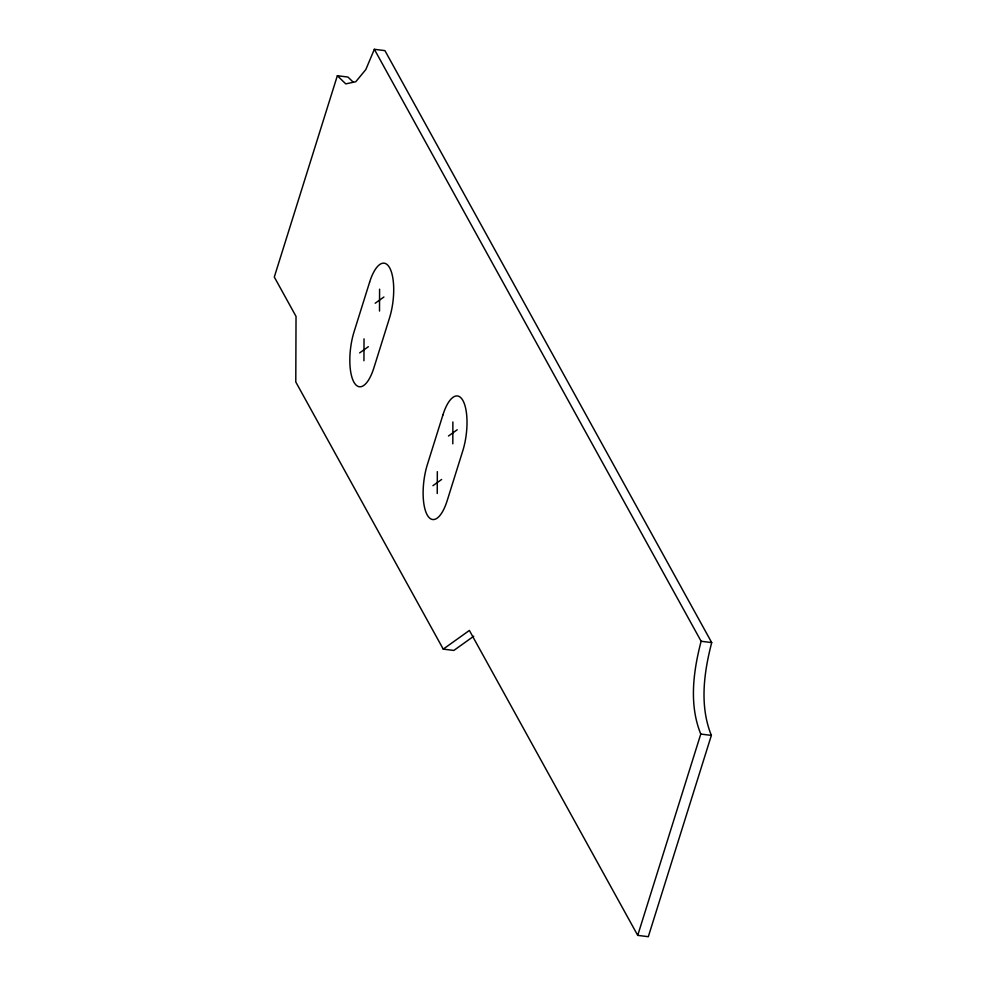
<?xml version="1.0" encoding="UTF-8"?>
<svg xmlns="http://www.w3.org/2000/svg" width="986" height="986" viewBox="0 0 986 986"><rect width="100%" height="100%" fill="white"/><g stroke="black" fill="none" stroke-linecap="round" stroke-linejoin="round"><path stroke-width="1.48" d="M363.945 360.74L364.031 338.864M379.511 311.058L379.585 289.181M437.242 493.518L437.328 471.641M452.808 443.836L452.882 421.959M374.347 49.3L701.12 641.257C693.306 671.318 688.807 704.497 700.775 734.065L637.72 935.369L648.307 936.7L711.362 735.396C699.394 705.816 703.893 672.649 711.707 642.589L384.934 50.631L374.347 49.3L365.806 69.587L355.773 81.727L345.778 83.884L337.348 75.725L274.293 277.029L296.034 316.407L295.788 381.989L443.244 649.121L453.831 650.44L473.748 636.216M375.185 303.244L383.911 297.008M359.631 352.914L368.345 346.69M448.482 436.009L457.208 429.785M432.928 485.691L441.642 479.467M443.244 649.121L469.385 630.448L637.72 935.369M337.348 75.725L347.935 77.044L353.198 82.146M701.12 641.257L711.707 642.589M700.775 734.065L711.362 735.396M369.627 282.144L354.06 331.826A37.209 13.496 -82.9 0 0 353.875 382.1A37.209 13.496 -82.9 0 0 373.916 367.79L389.47 318.108A37.209 13.496 -82.9 0 0 389.667 267.835A37.209 13.496 -82.9 0 0 369.627 282.144M442.924 414.921L427.357 464.603A37.209 13.496 -82.9 0 0 427.172 514.877A37.209 13.496 -82.9 0 0 447.213 500.555L462.767 450.885A37.209 13.496 -82.9 0 0 462.964 400.612A37.209 13.496 -82.9 0 0 442.924 414.921"/></g></svg>
